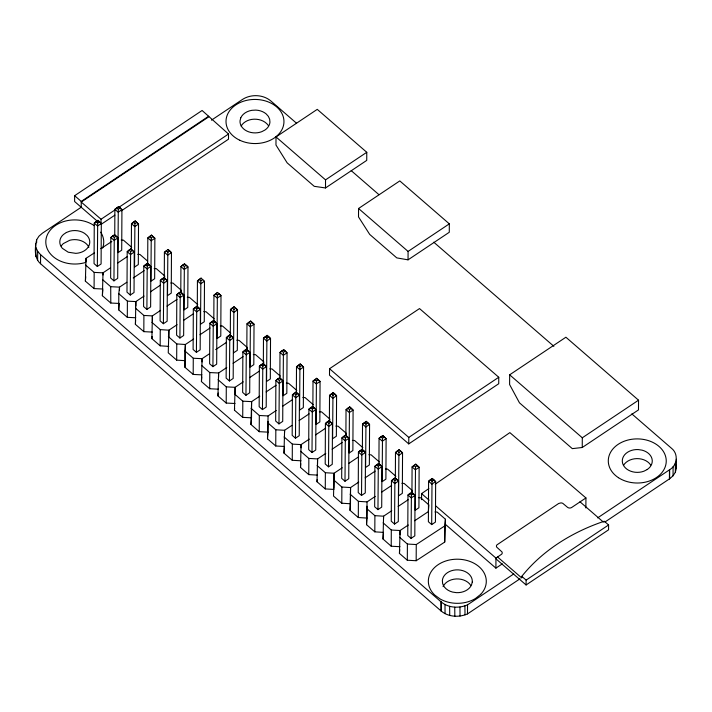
<?xml version="1.0" encoding="UTF-8"?>
<svg xmlns="http://www.w3.org/2000/svg" width="712" height="712" viewBox="0 0 712 712"><rect width="100%" height="100%" fill="white"/><g stroke="black" fill="none" stroke-linecap="round" stroke-linejoin="round"><path stroke-width="1.07" d="M36.632 242.783L36.65 239.766L38.938 236.206L42.373 233.216L81.213 207.245L81.239 201.425L74.635 195.693L202.101 110.485L228.516 134.025L228.49 139.205L121.343 210.841M36.65 239.766C34.95 247.634 33.793 257.842 40.548 263.743L441.075 610.949C448.329 617.09 458.973 617.633 467.49 613.913L520.045 578.776M35.956 256.676L35.645 243.664M37.638 260.441L37.692 251.389L36.001 247.625M40.548 263.743L40.593 254.682L37.692 251.389M74.635 195.693L74.609 201.523L96.894 220.845M102.937 289.019L94.091 288.591L85.378 281.16L86.036 258.322L94.322 252.911M86.019 261.562L86.036 258.322M94.091 288.591L94.171 272.402L85.467 264.971M97.348 266.475L97.677 223.043L96.031 221.61L94.26 223.141L94.046 263.609L97.348 266.475L101.095 263.965L101.309 223.497L97.909 220.355L96.031 221.61M208.705 116.857L81.239 202.066L101.051 219.243L101.024 224.422L114.872 215.157M135.77 317.766L127.306 317.338L118.726 309.898L119.26 303.454L110.796 303.027L102.377 295.729L103.017 272.829L110.271 267.979M103.009 274.983L103.017 272.829L94.171 272.402M113.947 280.857L114.276 237.425L112.621 235.992L110.85 237.523L110.645 277.992L113.947 280.857L117.694 278.348L117.907 237.879L114.499 234.738L112.621 235.992M114.739 235.61L114.881 209.355L118.521 206.569L121.93 209.711L121.716 250.179L117.97 252.689L118.299 209.257L116.652 207.824M118.726 309.898L118.806 293.709L119.527 287.141L126.834 282.255M127.306 317.338L127.395 301.149L118.806 293.709M130.287 295.026L130.625 251.585L128.97 250.161L127.199 251.692L126.985 292.16L130.287 295.026L134.034 292.516L134.248 252.048L130.848 248.906L128.97 250.161M131.337 249.992L131.471 223.737L135.12 220.951L138.52 224.093L138.315 264.561L134.559 267.071L134.897 223.639L133.242 222.206M152.279 332.077L143.824 331.65L135.396 324.352L135.859 301.577L144.073 296.076M135.832 305.893L135.859 301.577L127.395 301.149M143.824 331.65L143.904 315.46L135.485 308.163M146.886 309.409L147.215 265.968L145.568 264.544L143.797 266.074L143.584 306.543L146.886 309.409L150.632 306.899L150.846 266.43L147.437 263.289L145.568 264.544M147.678 264.152L147.82 237.906L151.46 235.12L154.869 238.262L154.655 278.73L150.908 281.24L151.238 237.808L149.591 236.375M168.788 346.379L160.164 345.81L151.914 338.654L152.368 315.888L160.583 310.387M152.332 322.358L152.368 315.888L143.904 315.46M160.164 345.81L160.253 329.62L151.994 322.465M163.395 323.72L163.724 280.279L162.078 278.855L160.307 280.377L160.093 320.854L163.395 323.72L167.142 321.21L167.356 280.733L163.947 277.6L162.078 278.855M164.276 278.534L164.41 252.288L168.059 249.503L171.467 252.644L171.254 293.113L167.507 295.622L167.836 252.19L166.181 250.757M177.092 324.699L168.877 330.19L168.255 352.823L176.674 360.121L185.307 360.69L184.933 367.276L193.192 374.432L202.003 374.877M168.842 336.669L168.877 330.19L160.253 329.62M176.674 360.121L176.763 343.932L168.344 336.634M179.905 338.022L180.234 294.59L178.587 293.157L176.816 294.688L176.603 335.165L179.905 338.022L183.651 335.521L183.865 295.044L180.465 291.911L178.587 293.157M180.786 292.846L180.928 266.6L184.568 263.814L187.977 266.955L187.763 307.424L184.016 309.934L184.346 266.493L182.699 265.069M185.307 360.69L185.387 344.501L193.602 339.01M193.192 374.432L193.272 358.243L184.853 350.945L185.387 344.501L176.763 343.932M196.414 352.333L196.752 308.901L195.097 307.468L193.326 308.999L193.112 349.476L196.414 352.333L200.17 349.832L200.375 309.355L196.975 306.222L195.097 307.468M197.295 307.157L197.438 280.902L201.078 278.125L204.486 281.258L204.273 321.735L200.526 324.245L200.855 280.804L199.209 279.38M218.513 389.188L209.702 388.743L201.443 381.588L202.083 358.688L209.346 353.837M202.066 361.927L202.083 358.688L193.272 358.243M209.702 388.743L209.782 372.554L201.532 365.398M212.924 366.644L213.262 323.212L211.606 321.78L209.835 323.31L209.622 363.788L212.924 366.644L216.679 364.143L216.893 323.666L213.484 320.525L211.606 321.78M213.805 321.468L213.947 295.213L217.596 292.436L220.996 295.569L220.782 336.046L217.035 338.547L217.365 295.115L215.718 293.682M235.022 403.499L226.211 403.054L217.952 395.899L218.602 372.999L226.763 367.543M218.575 377.315L218.602 372.999L209.782 372.554M226.211 403.054L226.291 386.865L218.041 379.71M229.442 380.956L229.771 337.524L228.125 336.091L226.345 337.622L226.14 378.099L229.442 380.956L233.189 378.455L233.403 337.978L229.994 334.836L228.125 336.091M230.323 335.779L230.457 309.524L234.106 306.747L237.505 309.88L237.301 350.357L233.545 352.858L233.883 309.426L232.228 307.993M284.506 446.469L275.749 445.988L267.49 438.832L268.015 432.139L259.23 431.677L250.98 424.521L251.514 417.819L242.721 417.365L234.47 410.21L235.111 387.31L243.273 381.855M235.076 393.789L235.111 387.31L226.291 386.865M242.721 417.365L242.81 401.176L234.551 394.021M245.952 395.267L246.281 351.835L244.634 350.402L242.863 351.933L242.65 392.401L245.952 395.267L249.698 392.757L249.912 352.289L246.503 349.147L244.634 350.402M246.833 350.09L246.966 323.835L250.615 321.05L254.024 324.191L253.81 364.669L250.054 367.17L250.393 323.738L248.737 322.305M250.98 424.521L251.603 401.63L259.773 396.175M251.514 417.819L251.603 401.63L242.81 401.176M259.23 431.677L259.319 415.488L251.06 408.332M262.461 409.578L262.79 366.146L261.144 364.713L259.373 366.244L259.159 406.712L262.461 409.578L266.208 407.068L266.422 366.6L263.022 363.458L261.144 364.713M263.342 364.402L263.476 338.147L267.125 335.361L270.533 338.503L270.32 378.98L266.573 381.481L266.902 338.049L265.256 336.616M267.49 438.832L268.095 415.95L276.265 410.486M268.015 432.139L268.068 421.353M276.007 136.935L275.971 145.025L287.15 162.852L314.232 186.321L325.5 187.959L366.733 160.396L366.778 152.297L317.249 109.363L276.007 136.935L325.535 179.869L325.5 187.959M275.749 445.988L275.829 429.799L267.57 422.643M278.971 423.889L279.309 380.457L277.653 379.024L275.882 380.555L275.669 421.023L278.971 423.889L282.717 421.379L282.931 380.911L279.531 377.769L277.653 379.024M279.852 378.713L279.994 352.458L283.634 349.672L287.043 352.814L286.829 393.291L283.082 395.792L283.412 352.36L281.765 350.927M300.998 460.789L292.258 460.299L283.999 453.143L284.586 430.279L291.858 425.42M284.577 432.433L284.586 430.279L275.829 429.799M292.258 460.299L292.338 444.11L284.088 436.954M295.48 438.2L295.818 394.768L294.163 393.335L292.392 394.866L292.178 435.335L295.48 438.2L299.236 435.691L299.449 395.222L296.041 392.081L294.163 393.335M296.361 393.024L296.503 366.769L300.153 363.983L303.552 367.125L303.339 407.593L299.592 410.103L299.921 366.671L298.275 365.238M317.49 475.109L308.768 474.61L300.508 467.455L301.087 444.6L309.266 439.126M301.069 447.839L301.087 444.6L292.338 444.11M308.768 474.61L308.848 458.421L300.598 451.266M311.998 452.512L312.328 409.071L310.672 407.647L308.901 409.178L308.697 449.646L311.998 452.512L315.745 450.002L315.959 409.534L312.55 406.392L310.672 407.647M312.88 407.335L313.013 381.08L316.662 378.295L320.062 381.436L319.848 421.905L316.101 424.414L316.44 380.982L314.784 379.549M333.981 489.429L325.277 488.913L317.027 481.766L317.579 458.92L325.767 453.446M317.552 464.322L317.579 458.92L308.848 458.421M325.277 488.913L325.366 472.724L317.107 465.577M328.508 466.823L328.837 423.382L327.191 421.958L325.42 423.48L325.206 463.957L328.508 466.823L332.255 464.313L332.468 423.836L329.06 420.703L327.191 421.958M329.54 368.718L329.505 375.197L408.75 443.896L498.729 383.741L498.765 377.262L419.519 308.572L329.54 368.718L408.786 437.417L408.75 443.896M329.389 421.637L329.522 395.391L333.172 392.606L336.58 395.747L336.367 436.216L332.611 438.726L332.949 395.293L331.294 393.861M342.267 467.766L334.07 473.24L333.536 496.068L341.787 503.224L350.482 503.758L350.046 510.379L358.305 517.535L366.974 518.078L366.555 524.691L374.815 531.846L383.483 532.389M333.99 488.352L334.07 473.24L325.366 472.724M341.787 503.224L341.876 487.035L333.617 479.879M344.991 481.241L345.329 437.809L343.673 436.376L341.902 437.907L341.689 478.384L344.991 481.241L348.747 478.74L348.951 438.263L345.551 435.13L343.673 436.376M345.899 435.949L346.032 409.703L349.681 406.917L353.09 410.059L352.876 450.527L349.129 453.037L349.458 409.605L347.803 408.172M350.046 510.379L350.562 487.569L358.759 482.086M350.482 503.758L350.562 487.569L341.876 487.035M358.554 208.491L358.51 216.911L369.697 234.408L396.78 257.886L408.038 259.844L449.281 232.272L449.325 223.853L399.797 180.919L358.554 208.491L408.083 251.425L408.038 259.844M358.305 517.535L358.385 501.346L350.126 494.19M361.527 495.436L361.865 452.004L360.21 450.571L358.439 452.102L358.225 492.579L361.527 495.436L365.274 492.935L365.487 452.458L362.088 449.325L360.21 450.571M362.39 450.376L362.524 424.121L366.173 421.344L369.572 424.477L369.359 464.954L365.612 467.464L365.95 424.023L364.295 422.599M366.555 524.691L367.054 501.889L375.26 496.406M366.974 518.078L367.036 506.205M374.815 531.846L374.895 515.657L366.644 508.502M377.965 509.623L378.295 466.191L376.648 464.758L374.877 466.289L374.663 506.757L377.965 509.623L381.712 507.113L381.926 466.645L378.517 463.503L376.648 464.758M378.918 464.571L379.06 438.316L382.7 435.539L386.109 438.672L385.895 479.149L382.148 481.659L382.478 438.218L380.831 436.794M399.993 546.7L391.217 546.229L383.029 539.029L383.572 516.2L391.769 510.709M383.554 518.354L383.572 516.2L374.895 515.657M391.217 546.229L391.297 530.039L383.118 522.839M394.555 524.059L394.884 480.627L393.229 479.194L391.458 480.725L391.253 521.202L394.555 524.059L398.302 521.558L398.515 481.081L395.107 477.939L393.229 479.194M395.356 478.758L395.489 452.503L399.138 449.717L402.547 452.859L402.333 493.336L398.587 495.837L398.916 452.405L397.26 450.972M434.943 511.946L437.15 512.062L445.409 519.217L444.715 542.072L416.173 560.727L407.317 560.237L399.441 553.411L400.082 530.511L408.288 525.02M400.055 534.828L400.082 530.511L391.297 530.039M407.317 560.237L407.397 544.048L399.521 537.222M411.064 538.37L411.394 494.938L409.747 493.505L407.976 495.036L407.762 535.513L411.064 538.37L414.811 535.869L415.025 495.392L411.616 492.25L409.747 493.505M411.937 494.288L412.079 466.938L415.728 464.162L419.128 467.294L418.923 507.772L415.167 510.273L415.505 466.841L413.85 465.408M416.173 560.727L416.262 544.538L444.804 525.883L445.409 519.217M421.548 499.646L421.575 493.621L428.855 488.592M431.686 524.584L432.015 481.152L430.36 479.719L428.588 481.25L428.384 521.727L431.686 524.584L435.433 522.083L435.646 481.606L432.237 478.464L430.36 479.719M441.075 610.949L441.12 601.88L40.593 254.682M441.298 611.145L441.12 601.88M444.715 542.072L444.804 525.883M467.49 613.913L467.535 604.844L513.77 573.934M502.334 563.842L495.908 568.14L495.952 558.101L435.788 505.938M509.659 374.815L509.605 384.533L519.466 402.832L572.297 448.631L582.247 447.501L638.486 409.907L638.539 400.197L565.898 337.221L509.659 374.815L582.3 437.791L582.247 447.501M496.033 558.911L526.088 584.97L608.564 529.826L608.591 524.975L604.257 521.22C572.608 531.864 542.802 550.091 521.78 576.355L521.771 577.975L497.599 557.015M526.088 584.97L526.115 580.111L521.78 576.355M585.878 507.985L585.932 497.946L509.854 432.629L435.228 484.196M669.422 478.918L669.476 469.849M604.88 522.065L669.618 478.784L669.663 469.715C677.388 465.292 678.669 453.775 671.452 448.248L631.829 413.894M669.618 478.784L673.045 475.803L673.098 466.734M673.045 475.803L675.35 472.243L675.394 463.174M675.35 472.243L676.356 468.345L676.4 459.276M119.474 290.398L119.527 287.141L110.716 286.696L102.466 279.54M135.396 324.352L135.645 319.955M151.914 338.654L152.03 336.464M383.029 539.029L383.412 533.493M317.027 481.766L317.178 479.541M300.508 467.455L300.793 463.646M283.999 453.143L284.435 447.421M102.377 295.729L102.857 289.971M164.561 277.831L164.712 275.936L156.293 268.638L154.184 268.531M181.079 292.036L181.231 290.247L172.971 283.091L170.764 282.984M201.443 381.588L201.843 376.799M217.952 395.899L218.192 393.024M234.47 410.21L234.622 408.296M247.046 350.162L247.269 347.492L239.018 340.336L236.811 340.22M263.582 364.25L263.778 361.803L255.528 354.647L253.321 354.532M329.7 420.605L329.825 419.039L321.575 411.883L319.368 411.776M346.228 434.694L346.335 433.35L338.084 426.194L335.877 426.088M399.441 553.411L399.752 549.575M412.177 493.131L412.382 490.595L404.131 483.439L401.924 483.323M85.378 281.16L85.76 276.728M495.952 558.101L501.72 554.141A2.999 2.278 0.3 0 0 501.907 551.862L496.745 547.154A2.999 2.278 0.3 0 1 496.932 544.876L558.706 503.473L561.101 502.859L562.711 503.277L567.455 507.264A2.999 2.278 0.3 0 0 571.683 507.478L585.932 497.946M81.239 201.425L208.705 116.207M211.437 120.186L242.498 99.422C250.935 94.002 262.915 94.402 270.702 100.846L296.566 123.265M98.007 220.631L94.26 223.141L97.562 225.998L101.309 223.497L97.909 220.355M118.628 206.845L114.881 209.355L118.183 212.22L121.93 209.711L118.521 206.569M101.051 219.243L115.825 209.364M118.601 207.512L228.516 134.025M97.677 223.043L99.555 221.788M118.299 209.257L120.177 208.002M114.605 235.013L110.85 237.523L114.151 240.38L117.907 237.879L114.499 234.738M135.218 221.227L131.471 223.737L134.773 226.594L138.52 224.093L135.12 220.951M114.276 237.425L116.154 236.17M134.897 223.639L136.766 222.384M130.946 249.182L127.199 251.692L130.501 254.549L134.248 252.048L130.848 248.906M151.567 235.396L147.82 237.906L151.122 240.763L154.869 238.262L151.46 235.12M130.625 251.585L132.494 250.339M151.238 237.808L153.116 236.553M117.533 263.128L127.51 256.453M146.797 264.063L143.797 266.074L147.099 268.931L150.846 266.43L147.437 263.289M165.914 251.283L164.41 252.288L167.712 255.145L171.467 252.644L168.059 249.503M147.215 265.968L149.093 264.722M167.836 252.19L169.705 250.935M133.224 277.983L144.18 270.658M163.306 278.374L160.307 280.377L163.609 283.243L167.356 280.733L163.947 277.6M163.724 280.279L165.602 279.033M184.346 266.493L186.224 265.247L187.977 266.955L184.23 269.456L180.928 266.6L184.568 263.814M150.463 291.804L160.503 285.094M325.535 179.869L366.778 152.297M180.563 292.187L176.816 294.688L180.118 297.554L183.865 295.044L180.465 291.911M180.234 294.59L182.112 293.335M200.855 280.804L202.733 279.558M166.973 306.115L177.012 299.405M204.486 281.258L200.74 283.768L197.438 280.902L201.078 278.125M197.073 306.498L193.326 308.999L196.628 311.865L200.375 309.355L196.975 306.222M196.752 308.901L198.621 307.646M217.365 295.115L219.243 293.86M183.482 320.427L193.53 313.707M213.591 320.809L209.835 323.31L213.137 326.176L216.893 323.666L213.484 320.525M213.262 323.212L215.131 321.957M233.883 309.426L235.752 308.171L237.505 309.88L233.758 312.39L230.457 309.524L234.106 306.747M199.992 334.738L210.04 328.018M230.101 335.112L226.345 337.622L229.647 340.487L233.403 337.978L229.994 334.836M249.965 321.833L246.966 323.835L250.268 326.701L254.024 324.191L250.615 321.05M229.771 337.524L231.649 336.269M250.393 323.738L252.262 322.483M215.691 349.592L226.576 342.312M246.61 349.423L242.863 351.933L246.165 354.798L249.912 352.289L246.503 349.147M266.475 336.144L263.476 338.147L266.778 341.012L270.533 338.503L267.125 335.361M246.281 351.835L248.159 350.58M266.902 338.049L268.78 336.794M233.109 363.298L243.086 356.623M408.083 251.425L449.325 223.853M263.12 363.734L259.373 366.244L262.675 369.101L266.422 366.6L263.022 363.458M283.741 349.948L279.994 352.458L283.296 355.324L287.043 352.814L283.634 349.672M262.79 366.146L264.668 364.891M283.412 352.36L285.29 351.105M249.618 377.609L259.595 370.934M279.629 378.045L275.882 380.555L279.184 383.412L282.931 380.911L279.531 377.769M300.25 364.259L296.503 366.769L299.805 369.635L303.552 367.125L300.153 363.983M279.309 380.457L281.178 379.202M299.921 366.671L301.799 365.416M266.119 391.92L276.105 385.245M296.147 392.357L292.392 394.866L295.694 397.723L299.449 395.222L296.041 392.081M316.76 378.57L313.013 381.08L316.315 383.937L320.062 381.436L316.662 378.295M295.818 394.768L297.687 393.513M316.44 380.982L318.308 379.727M282.628 406.24L292.614 399.557M311.901 407.166L308.901 409.178L312.203 412.034L315.959 409.534L312.55 406.392M333.278 392.882L329.522 395.391L332.824 398.248L336.58 395.747L333.172 392.606M312.328 409.071L314.206 407.825M332.949 395.293L334.818 394.039M299.129 420.552L309.124 413.868M328.419 421.477L325.42 423.48L328.722 426.346L332.468 423.836L329.06 420.703M349.788 407.193L346.032 409.703L349.334 412.56L353.09 410.059L349.681 406.917M328.837 423.382L330.715 422.136M349.458 409.605L351.336 408.35M315.63 434.872L325.633 428.188M345.649 435.406L341.902 437.907L345.204 440.772L348.951 438.263L345.551 435.13M365.523 422.118L362.524 424.121L365.826 426.986L369.572 424.477L366.173 421.344M345.329 437.809L347.198 436.554M365.95 424.023L367.819 422.777M332.13 449.192L342.143 442.499M362.185 449.601L358.439 452.102L361.74 454.968L365.487 452.458L362.088 449.325M382.807 435.815L379.06 438.316L382.362 441.182L386.109 438.672L382.7 435.539M361.865 452.004L363.734 450.749M382.478 438.218L384.355 436.972M348.64 463.503L358.652 456.81M408.786 437.417L498.765 377.262M378.624 463.779L374.877 466.289L378.179 469.146L381.926 466.645L378.517 463.503M378.295 466.191L380.172 464.936M398.916 452.405L400.794 451.15M365.14 477.823L375.162 471.122M395.213 478.215L391.458 480.725L394.76 483.59L398.515 481.081L395.107 477.939M415.078 464.936L412.079 466.938L415.381 469.804L419.128 467.294L415.728 464.162M394.884 480.627L396.762 479.372M415.505 466.841L417.374 465.586M381.641 492.134L391.671 485.433M409.471 494.03L407.976 495.036L411.278 497.902L415.025 495.392L411.616 492.25M431.588 479.247L428.588 481.25L431.89 484.116L435.646 481.606L432.237 478.464M411.394 494.938L413.272 493.683M432.015 481.152L433.893 479.897M398.15 506.446L408.181 499.744M414.66 520.757L428.339 511.617L428.891 504.906L420.641 497.75L418.433 497.635M582.3 437.791L638.539 400.197M597.608 517.891L669.663 469.715M526.115 580.111L608.591 524.975M100.766 248.702L111.811 241.484M441.342 602.076C448.613 608.039 459.107 608.529 467.535 604.844M137.745 254.362L139.953 254.469L147.607 261.108M187.283 297.296L189.481 297.402L197.74 304.558M203.792 311.607L205.99 311.714L214.25 318.869M220.302 325.909L222.509 326.025L230.759 333.18M269.839 368.843L272.037 368.958L280.297 376.114M286.349 383.154L288.547 383.27L296.806 390.416M302.858 397.465L305.056 397.572L313.316 404.728M352.387 440.399L354.594 440.505L362.853 447.661M368.905 454.71L371.103 454.817L379.363 461.972M385.415 469.012L387.613 469.128L395.872 476.284M259.319 415.488L268.095 415.95M121.218 240.042L123.434 240.158L131.693 247.313M407.397 544.048L416.262 544.538M358.385 501.346L367.054 501.889M351.212 170.64L378.944 194.679M433.75 242.187L553.865 346.308M579.995 501.8L603.411 522.11M219.349 294.145L220.996 295.569L217.249 298.079L213.947 295.213L217.596 292.436M400.892 451.426L402.547 452.859L398.791 455.368L395.489 452.503L399.138 449.717M421.575 493.621L429.096 500.144M445.765 524.673L495.908 568.14M268.308 125.437C264.633 120.337 257.877 118.539 251.861 119.385A14.988 11.41 0.3 0 0 241.154 126.042M676 464.375L676.356 468.345M459.943 607.033L460.05 616.076M454.737 607.22L454.843 616.289M464.909 605.823L465.007 614.83M449.628 606.375L449.735 615.479M444.991 604.55L445.071 613.691M184.853 350.945L184.933 367.276M110.716 286.696L110.796 303.027M443.069 586.652A14.988 11.41 0.3 0 1 456.258 578.936A14.988 11.41 0.3 0 1 470.703 585.291M623.49 465.426A14.988 11.41 0.3 0 1 636.866 458.617A14.988 11.41 0.3 0 1 650.652 464.981M61.241 246.023A14.988 11.41 0.3 0 1 63.395 243.54L69.821 240.238A14.988 11.41 0.3 0 1 88.893 247.322M100.686 232.148A28.978 22.063 0.3 0 1 102.635 248.088M85.769 262.408A28.978 22.063 0.3 0 1 49.902 253.232A28.978 22.063 0.3 0 1 56.373 224.885A28.978 22.063 0.3 0 1 94.162 225.615M240.745 117.907L240.024 120.835A14.988 11.41 0.3 0 0 261.749 131.693L264.98 130.02A14.988 11.41 0.3 0 0 269.946 122.161L269.652 119.189L268.362 116.368L266.155 113.902A14.988 11.41 0.3 0 0 255.813 110.102L251.915 110.316A14.988 11.41 0.3 0 0 240.745 117.907M472.279 582.016L471.522 584.935A14.988 11.41 0.3 0 1 456.374 592.651L452.529 592.064A14.988 11.41 0.3 0 1 442.624 583.475L442.366 580.503A14.988 11.41 0.3 0 1 458.27 569.876A14.988 11.41 0.3 0 1 472.279 582.016M480.725 594.315L475.509 598.481A28.978 22.063 0.3 0 1 440.238 599.05L434.765 595.063A28.978 22.063 0.3 0 1 437.23 565.31A28.978 22.063 0.3 0 1 476.373 564.678A28.978 22.063 0.3 0 1 480.725 594.315M66.367 232.495L63.448 234.47A14.988 11.41 0.3 0 0 62.371 248.337L68.236 252.217L75.855 253.356A14.988 11.41 0.3 0 0 87.184 235.592L84.586 233.358A14.988 11.41 0.3 0 0 69.865 231.169L66.367 232.495M647.181 469.546L643.933 471.202A14.988 11.41 0.3 0 1 622.582 463.174A14.988 11.41 0.3 0 1 638.219 449.575L642.055 450.153A14.988 11.41 0.3 0 1 647.181 469.546M239.784 140.246A28.978 22.063 0.3 0 0 283.946 122.188A28.978 22.063 0.3 0 0 241.226 102.047A28.978 22.063 0.3 0 0 239.784 140.246M618.443 477.69A28.978 22.063 0.3 0 0 665.756 465.052A28.978 22.063 0.3 0 0 627.61 440.132A28.978 22.063 0.3 0 0 618.443 477.69"/></g></svg>
